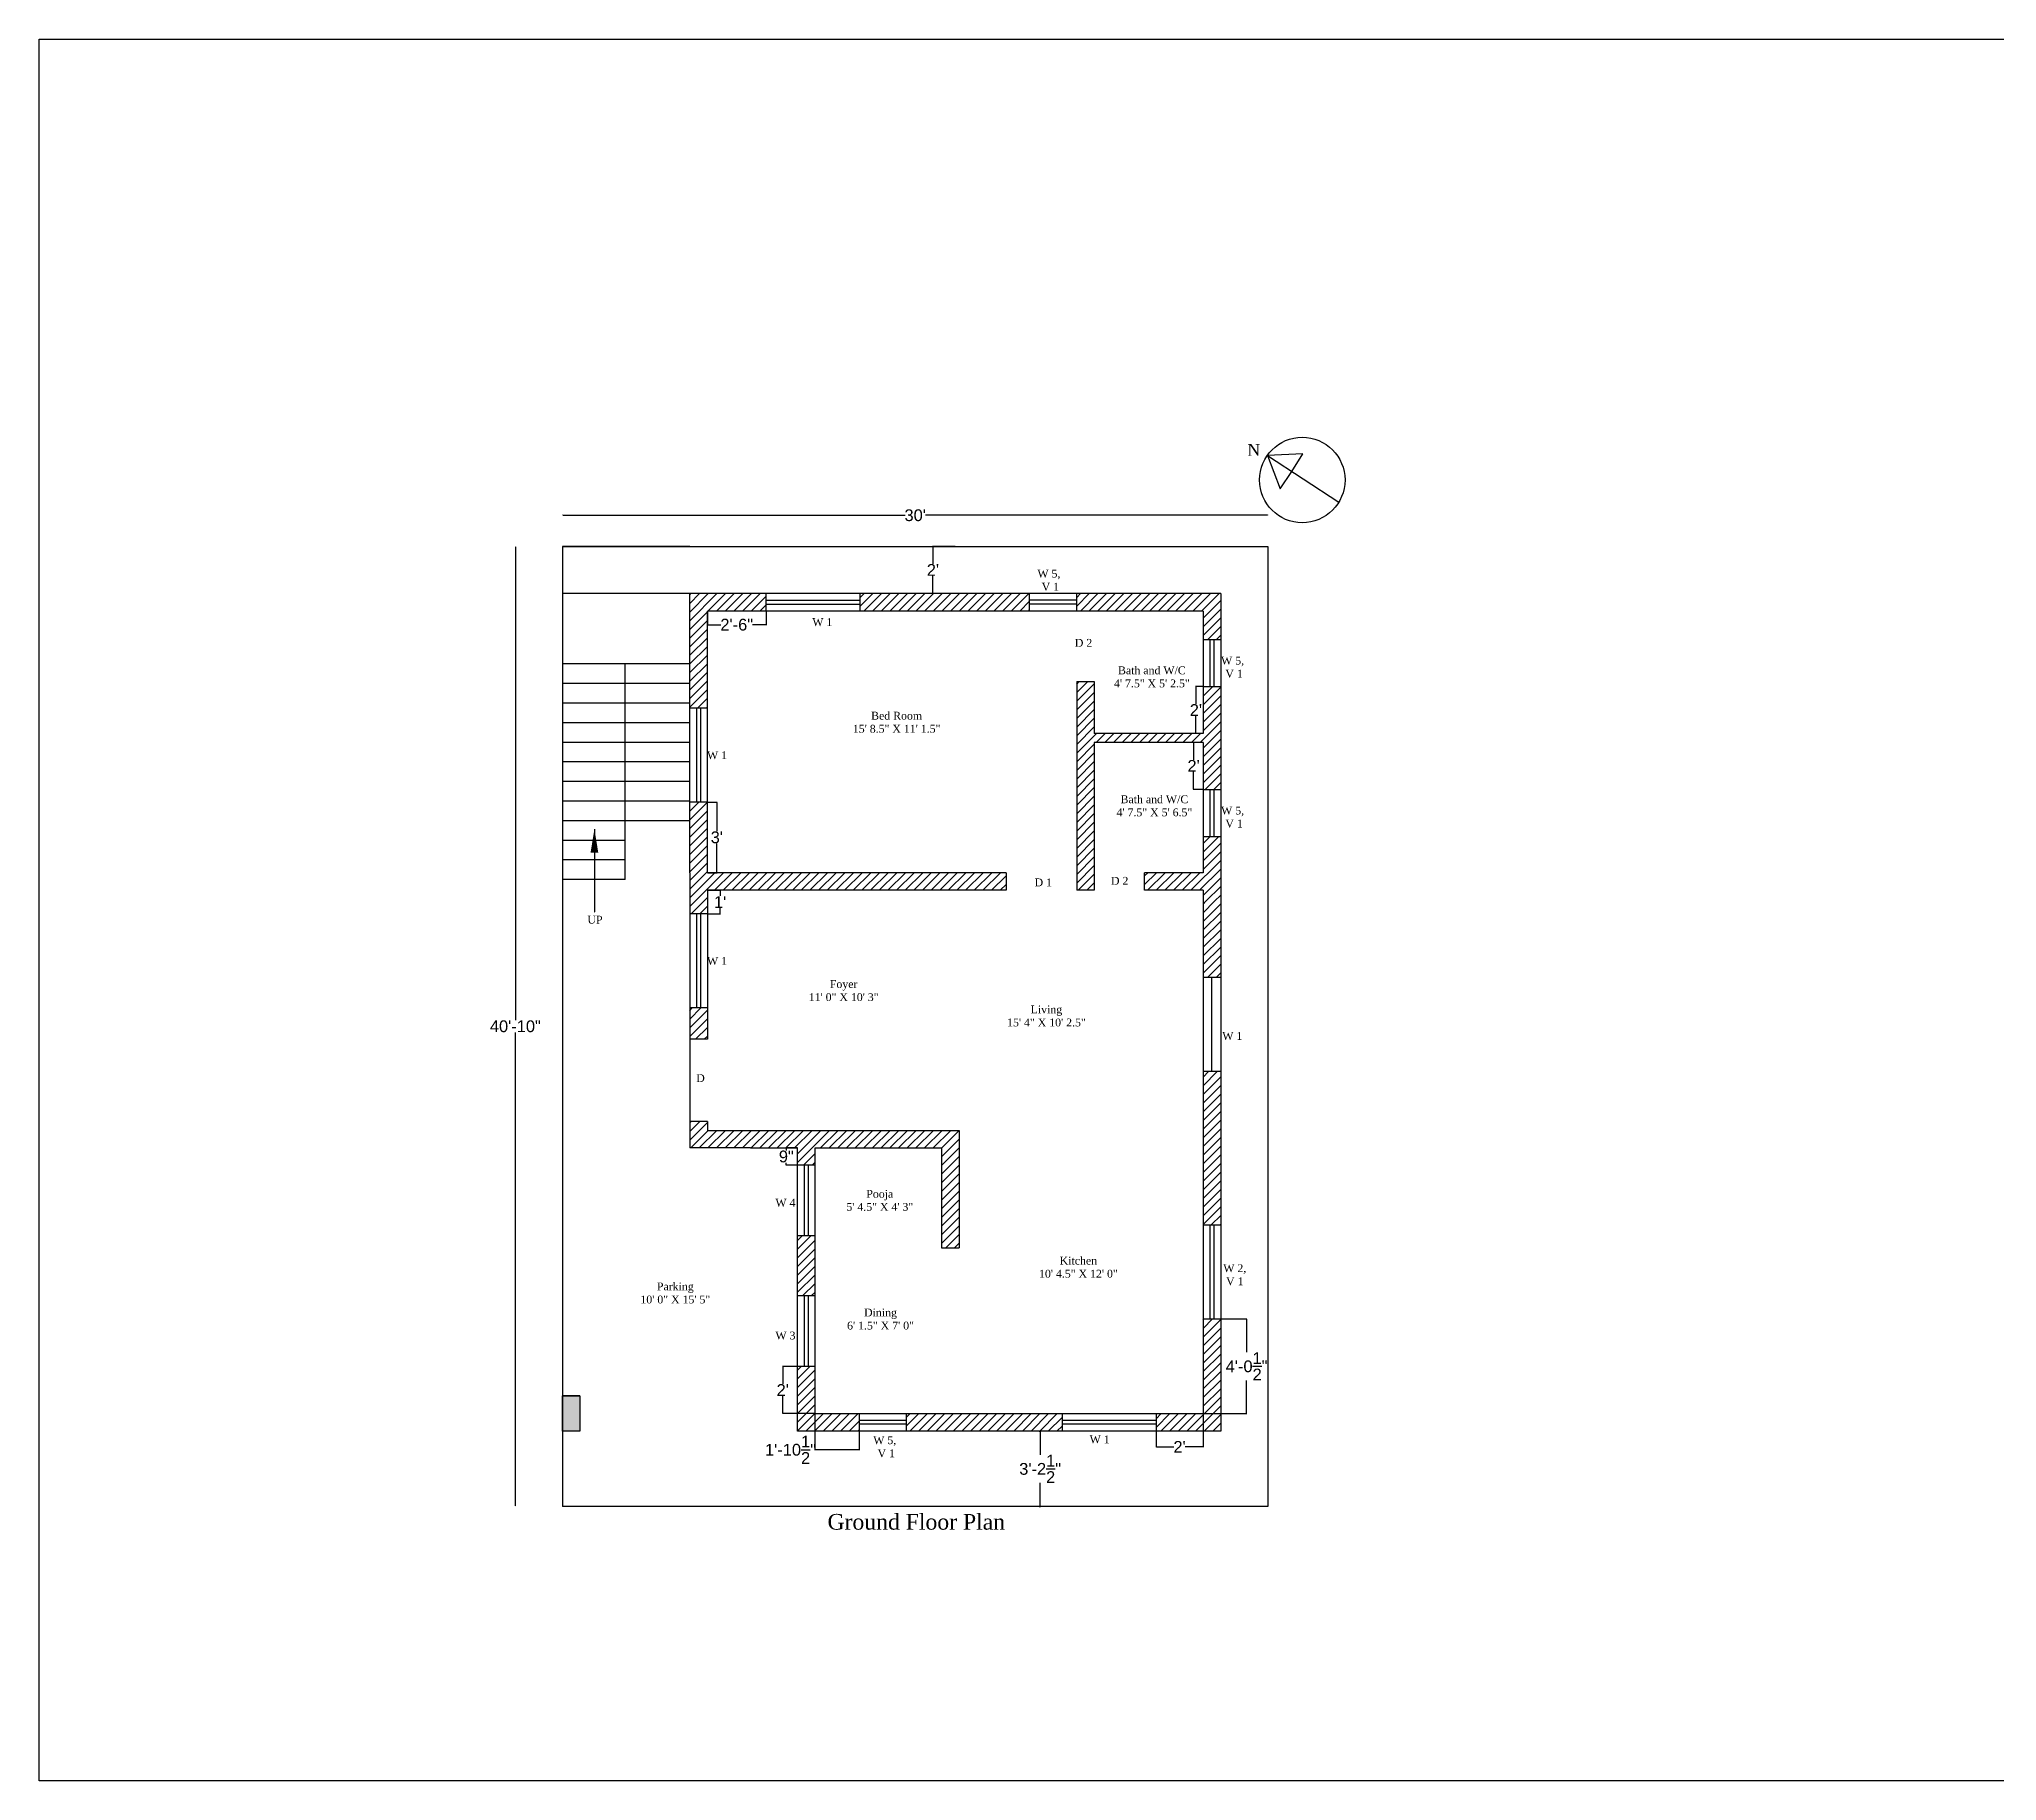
# Model space of a CAD drawing. Header units: inches. Extents: x 2686 to 6386, y -836 to 53.
# Drawn here: x 2686 to 3686, y -836 to 53 of the extents above; entities that cross this region are included whole.
import ezdxf

# ---------------------------------------------------------------- set-up
doc = ezdxf.new("R2010")
doc.units = ezdxf.units.IN
doc.header["$MEASUREMENT"] = 0
doc.layers.add('MH - Beam and slab layout', color=7, linetype='Continuous')
doc.styles.get("Standard").update_dxf_attribs({"font": 'arial.ttf'})
doc.dimstyles.get("Standard").update_dxf_attribs({"dimtxt": 6, "dimasz": 0.18, "dimexe": 0.18, "dimexo": 0.0625, "dimgap": 0.09, "dimtad": 0, "dimtih": 1, "dimtoh": 1, "dimdec": 1, "dimzin": 0, "dimdsep": 46, "dimlunit": 4, "dimtxsty": 'Standard', "dimcen": 0.09, "dimadec": 0, "dimazin": 0, "dimtfac": 1, "dimtdec": 1, "dimtofl": 0, "dimtmove": 0, "dimatfit": 3, "dimfxl": 1, "dimtolj": 1, "dimtzin": 0, "dimarcsym": 0})
pattern_1 = [(45, (0, -63.08), (-2.2097087, 2.2097087), [])]

# ---------------------------------------------------------------- blocks, each defined once
blk = doc.blocks.new('*D147')
at = {"color": 0, "lineweight": -2}
for p, q in [((3196.91, -657.83), (3197.53, -657.83)), ((3197.35, -658.01), (3197.35, -669.91)), ((3197.35, -696.15), (3197.35, -684.24)), ((3196.91, -696.33), (3197.53, -696.33))]:
    blk.add_line(p, q, dxfattribs=at)
at = {"color": 0}
for points in [[(3197.38, -658.01), (3197.32, -658.01), (3197.35, -657.83)], [(3197.32, -696.15), (3197.38, -696.15), (3197.35, -696.33)]]:
    blk.add_solid(points, dxfattribs=at)
at = {"layer": 'Defpoints', "color": 0}
for p in [(3196.85, -657.83), (3196.85, -696.33), (3197.35, -696.33)]:
    blk.add_point(p, dxfattribs=at)
at = {"color": 0, "insert": (3197.35, -677.08), "char_height": 6, "attachment_point": 5}
blk.add_mtext('\\A1;3\'-2{\\H1.000000x;\\S1/2;}"', dxfattribs=at)
blk = doc.blocks.new('*D149')
at = {"color": 0, "lineweight": -2}
for p, q in [((3153.94, -206.33), (3142.45, -206.33)), ((3142.63, -206.51), (3142.63, -215.23)), ((3142.63, -230.15), (3142.63, -221.43)), ((3153.94, -230.33), (3142.45, -230.33))]:
    blk.add_line(p, q, dxfattribs=at)
at = {"color": 0}
for points in [[(3142.66, -206.51), (3142.6, -206.51), (3142.63, -206.33)], [(3142.6, -230.15), (3142.66, -230.15), (3142.63, -230.33)]]:
    blk.add_solid(points, dxfattribs=at)
at = {"layer": 'Defpoints', "color": 0}
for p in [(3142.63, -206.33), (3154, -206.33), (3154, -230.33)]:
    blk.add_point(p, dxfattribs=at)
at = {"color": 0, "insert": (3142.63, -218.33), "char_height": 6, "attachment_point": 5}
blk.add_mtext("\\A1;2'", dxfattribs=at)
blk = doc.blocks.new('*D150')
at = {"color": 0, "lineweight": -2}
for p, q in [((2953.68, -190.41), (2953.68, -190.27)), ((2953.86, -190.45), (3128.42, -190.45)), ((3313.32, -190.45), (3138.76, -190.45)), ((3313.5, -190.38), (3313.5, -190.27))]:
    blk.add_line(p, q, dxfattribs=at)
at = {"color": 0}
for points in [[(2953.86, -190.42), (2953.86, -190.48), (2953.68, -190.45)], [(3313.32, -190.48), (3313.32, -190.42), (3313.5, -190.45)]]:
    blk.add_solid(points, dxfattribs=at)
at = {"layer": 'Defpoints', "color": 0}
for p in [(2953.68, -190.48), (3313.5, -190.45), (3313.5, -190.45)]:
    blk.add_point(p, dxfattribs=at)
at = {"color": 0, "insert": (3133.59, -190.45), "char_height": 6, "attachment_point": 5}
blk.add_mtext("\\A1;30'", dxfattribs=at)
blk = doc.blocks.new('*D151')
at = {"color": 0, "lineweight": -2}
for p, q in [((2929.47, -206.33), (2929.35, -206.33)), ((2929.53, -206.51), (2929.53, -448.09)), ((2929.53, -695.97), (2929.53, -454.39)), ((2929.5, -696.15), (2929.35, -696.15))]:
    blk.add_line(p, q, dxfattribs=at)
at = {"color": 0}
for points in [[(2929.56, -206.51), (2929.5, -206.51), (2929.53, -206.33)], [(2929.5, -695.97), (2929.56, -695.97), (2929.53, -696.15)]]:
    blk.add_solid(points, dxfattribs=at)
at = {"layer": 'Defpoints', "color": 0}
for p in [(2929.53, -206.33), (2929.53, -696.15), (2929.56, -696.15)]:
    blk.add_point(p, dxfattribs=at)
at = {"color": 0, "insert": (2929.53, -451.24), "char_height": 6, "attachment_point": 5}
blk.add_mtext('\\A1;40\'-10"', dxfattribs=at)
blk = doc.blocks.new('*D154')
at = {"color": 0, "lineweight": -2}
for p, q in [((3027.5, -239.39), (3027.5, -246.47)), ((3057.5, -239.39), (3057.5, -246.47)), ((3027.68, -246.29), (3034.39, -246.29)), ((3057.32, -246.29), (3050.61, -246.29))]:
    blk.add_line(p, q, dxfattribs=at)
at = {"color": 0}
for points in [[(3027.68, -246.26), (3027.68, -246.32), (3027.5, -246.29)], [(3057.32, -246.32), (3057.32, -246.26), (3057.5, -246.29)]]:
    blk.add_solid(points, dxfattribs=at)
at = {"layer": 'Defpoints', "color": 0}
for p in [(3027.5, -239.33), (3057.5, -239.33), (3027.5, -246.29)]:
    blk.add_point(p, dxfattribs=at)
at = {"color": 0, "insert": (3042.5, -246.29), "char_height": 6, "attachment_point": 5}
blk.add_mtext('\\A1;2\'-6"', dxfattribs=at)
blk = doc.blocks.new('*D155')
at = {"color": 0, "lineweight": -2}
for p, q in [((3027.56, -336.83), (3032.53, -336.83)), ((3032.35, -337.01), (3032.35, -351.68)), ((3032.35, -372.65), (3032.35, -357.98)), ((3027.56, -372.83), (3032.53, -372.83))]:
    blk.add_line(p, q, dxfattribs=at)
at = {"color": 0}
for points in [[(3032.38, -337.01), (3032.32, -337.01), (3032.35, -336.83)], [(3032.32, -372.65), (3032.38, -372.65), (3032.35, -372.83)]]:
    blk.add_solid(points, dxfattribs=at)
at = {"layer": 'Defpoints', "color": 0}
for p in [(3027.5, -336.83), (3032.35, -336.83), (3027.5, -372.83)]:
    blk.add_point(p, dxfattribs=at)
at = {"color": 0, "insert": (3032.35, -354.83), "char_height": 6, "attachment_point": 5}
blk.add_mtext("\\A1;3'", dxfattribs=at)
blk = doc.blocks.new('*D156')
at = {"color": 0, "lineweight": -2}
for p, q in [((3027.56, -381.83), (3034.17, -381.83)), ((3033.99, -382.01), (3033.99, -384.73)), ((3027.56, -393.83), (3034.17, -393.83)), ((3033.99, -393.65), (3033.99, -390.93))]:
    blk.add_line(p, q, dxfattribs=at)
at = {"color": 0}
for points in [[(3034.02, -382.01), (3033.96, -382.01), (3033.99, -381.83)], [(3033.96, -393.65), (3034.02, -393.65), (3033.99, -393.83)]]:
    blk.add_solid(points, dxfattribs=at)
at = {"layer": 'Defpoints', "color": 0}
for p in [(3027.5, -381.83), (3027.5, -393.83), (3033.99, -393.83)]:
    blk.add_point(p, dxfattribs=at)
at = {"color": 0, "insert": (3033.99, -387.83), "char_height": 6, "attachment_point": 5}
blk.add_mtext("\\A1;1'", dxfattribs=at)
blk = doc.blocks.new('*D158')
at = {"color": 0, "lineweight": -2}
for p, q in [((3073.44, -513.33), (3067.63, -513.33)), ((3067.81, -513.51), (3067.81, -514.55)), ((3073.44, -522.08), (3067.63, -522.08)), ((3067.81, -521.9), (3067.81, -520.86))]:
    blk.add_line(p, q, dxfattribs=at)
at = {"color": 0}
for points in [[(3067.84, -513.51), (3067.78, -513.51), (3067.81, -513.33)], [(3067.78, -521.9), (3067.84, -521.9), (3067.81, -522.08)]]:
    blk.add_solid(points, dxfattribs=at)
at = {"layer": 'Defpoints', "color": 0}
for p in [(3067.81, -513.33), (3073.5, -513.33), (3073.5, -522.08)]:
    blk.add_point(p, dxfattribs=at)
at = {"color": 0, "insert": (3067.81, -517.7), "char_height": 6, "attachment_point": 5}
blk.add_mtext('\\A1;9"', dxfattribs=at)
blk = doc.blocks.new('*D159')
at = {"color": 0, "lineweight": -2}
for p, q in [((3082.44, -624.83), (3065.79, -624.83)), ((3065.97, -625.01), (3065.97, -633.73)), ((3082.44, -648.83), (3065.79, -648.83)), ((3065.97, -648.65), (3065.97, -639.93))]:
    blk.add_line(p, q, dxfattribs=at)
at = {"color": 0}
for points in [[(3066, -625.01), (3065.94, -625.01), (3065.97, -624.83)], [(3065.94, -648.65), (3066, -648.65), (3065.97, -648.83)]]:
    blk.add_solid(points, dxfattribs=at)
at = {"layer": 'Defpoints', "color": 0}
for p in [(3082.5, -624.83), (3065.97, -648.83), (3082.5, -648.83)]:
    blk.add_point(p, dxfattribs=at)
at = {"color": 0, "insert": (3065.97, -636.83), "char_height": 6, "attachment_point": 5}
blk.add_mtext("\\A1;2'", dxfattribs=at)
blk = doc.blocks.new('*D160')
at = {"color": 0, "lineweight": -2}
for p, q in [((3082.44, -648.89), (3082.44, -667.5)), ((3105, -648.89), (3105, -667.5)), ((3082.44, -667.32), (3082.26, -667.32)), ((3104.82, -667.32), (3082.62, -667.32))]:
    blk.add_line(p, q, dxfattribs=at)
at = {"color": 0}
for points in [[(3082.62, -667.29), (3082.62, -667.35), (3082.44, -667.32)], [(3104.82, -667.35), (3104.82, -667.29), (3105, -667.32)]]:
    blk.add_solid(points, dxfattribs=at)
at = {"layer": 'Defpoints', "color": 0}
for p in [(3082.44, -648.83), (3105, -648.83), (3082.44, -667.32)]:
    blk.add_point(p, dxfattribs=at)
at = {"color": 0, "insert": (3069.95, -667.32), "char_height": 6, "attachment_point": 5}
blk.add_mtext('\\A1;1\'-10{\\H1.000000x;\\S1/2;}"', dxfattribs=at)
blk = doc.blocks.new('*D161')
at = {"color": 0, "lineweight": -2}
for p, q in [((3256.5, -648.89), (3256.5, -666.03)), ((3280.5, -648.89), (3280.5, -666.03)), ((3256.68, -665.85), (3265.6, -665.85)), ((3280.32, -665.85), (3271.4, -665.85))]:
    blk.add_line(p, q, dxfattribs=at)
at = {"color": 0}
for points in [[(3256.68, -665.82), (3256.68, -665.88), (3256.5, -665.85)], [(3280.32, -665.88), (3280.32, -665.82), (3280.5, -665.85)]]:
    blk.add_solid(points, dxfattribs=at)
at = {"layer": 'Defpoints', "color": 0}
for p in [(3256.5, -648.83), (3280.5, -648.83), (3256.5, -665.85)]:
    blk.add_point(p, dxfattribs=at)
at = {"color": 0, "insert": (3268.5, -665.85), "char_height": 6, "attachment_point": 5}
blk.add_mtext("\\A1;2'", dxfattribs=at)
blk = doc.blocks.new('*D162')
at = {"color": 0, "lineweight": -2}
for p, q in [((3280.56, -600.58), (3302.91, -600.58)), ((3302.73, -600.76), (3302.73, -617.57)), ((3302.73, -648.71), (3302.73, -631.9)), ((3280.56, -648.89), (3302.91, -648.89))]:
    blk.add_line(p, q, dxfattribs=at)
at = {"color": 0}
for points in [[(3302.76, -600.76), (3302.7, -600.76), (3302.73, -600.58)], [(3302.7, -648.71), (3302.76, -648.71), (3302.73, -648.89)]]:
    blk.add_solid(points, dxfattribs=at)
at = {"layer": 'Defpoints', "color": 0}
for p in [(3280.5, -600.58), (3302.73, -600.58), (3280.5, -648.89)]:
    blk.add_point(p, dxfattribs=at)
at = {"color": 0, "insert": (3302.73, -624.74), "char_height": 6, "attachment_point": 5}
blk.add_mtext('\\A1;4\'-0{\\H1.000000x;\\S1/2;}"', dxfattribs=at)
blk = doc.blocks.new('*D165')
at = {"color": 0, "lineweight": -2}
for p, q in [((3280.44, -277.83), (3276.67, -277.83)), ((3276.85, -278.01), (3276.85, -286.73)), ((3276.85, -301.65), (3276.85, -292.93)), ((3280.44, -301.83), (3276.67, -301.83))]:
    blk.add_line(p, q, dxfattribs=at)
at = {"color": 0}
for points in [[(3276.88, -278.01), (3276.82, -278.01), (3276.85, -277.83)], [(3276.82, -301.65), (3276.88, -301.65), (3276.85, -301.83)]]:
    blk.add_solid(points, dxfattribs=at)
at = {"layer": 'Defpoints', "color": 0}
for p in [(3276.85, -277.83), (3280.5, -277.83), (3280.5, -301.83)]:
    blk.add_point(p, dxfattribs=at)
at = {"color": 0, "insert": (3276.85, -289.83), "char_height": 6, "attachment_point": 5}
blk.add_mtext("\\A1;2'", dxfattribs=at)
blk = doc.blocks.new('*D167')
at = {"color": 0, "lineweight": -2}
for p, q in [((3280.44, -306.33), (3275.49, -306.33)), ((3275.67, -306.51), (3275.67, -315.23)), ((3275.67, -330.15), (3275.67, -321.43)), ((3280.44, -330.33), (3275.49, -330.33))]:
    blk.add_line(p, q, dxfattribs=at)
at = {"color": 0}
for points in [[(3275.7, -306.51), (3275.64, -306.51), (3275.67, -306.33)], [(3275.64, -330.15), (3275.7, -330.15), (3275.67, -330.33)]]:
    blk.add_solid(points, dxfattribs=at)
at = {"layer": 'Defpoints', "color": 0}
for p in [(3280.5, -306.33), (3275.67, -330.33), (3280.5, -330.33)]:
    blk.add_point(p, dxfattribs=at)
at = {"color": 0, "insert": (3275.67, -318.33), "char_height": 6, "attachment_point": 5}
blk.add_mtext("\\A1;2'", dxfattribs=at)

msp = doc.modelspace()

# ---------------------------------------------------------------- hatches: boundary and pattern name
h = msp.add_hatch()
h.set_pattern_fill('ANSI31', color=256, scale=25, style=0)
h.paths.add_polyline_path([(3138.32, -150.74), (3146.93, -150.74), (3146.93, -159.76), (3138.32, -159.76)], flags=9)
h = msp.add_hatch()
h.set_pattern_fill('ANSI31', color=256, scale=25)
h.set_pattern_definition([(45, (0, -63.08), (-2.2097087, 2.2097087), [])])
h.paths.add_polyline_path([(3057.5, -235.83), (3057.5, -233.83), (3057.5, -230.33), (3018.5, -230.33), (3018.5, -242.33), (3018.5, -252.33), (3018.5, -262.33), (3018.5, -272.33), (3018.5, -282.33), (3018.5, -288.83), (3022, -288.83), (3024, -288.83), (3027.5, -288.83), (3027.5, -239.33), (3057.5, -239.33)])
h = msp.add_hatch()
h.set_pattern_fill('ANSI31', color=256, scale=25, style=0)
h.set_pattern_definition(pattern_1)
h.paths.add_polyline_path([(3192, -235.83), (3192, -233.83), (3192, -230.33), (3105.5, -230.33), (3105.5, -233.83), (3105.5, -235.83), (3105.5, -239.33), (3192, -239.33)])
h = msp.add_hatch()
h.set_pattern_fill('ANSI31', color=256, scale=25, style=0)
h.set_pattern_definition(pattern_1)
h.paths.add_polyline_path([(3289.5, -253.83), (3289.5, -230.33), (3289.5, -230.33), (3289.5, -230.33), (3216, -230.33), (3216, -233.83), (3216, -235.83), (3216, -239.33), (3280.5, -239.33), (3280.5, -253.83), (3284, -253.83), (3286, -253.83)])
h = msp.add_hatch()
h.set_pattern_fill('ANSI31', color=256, scale=25, style=0)
h.set_pattern_definition(pattern_1)
h.paths.add_polyline_path([(3289.5, -306.33), (3289.5, -277.83), (3286, -277.83), (3284, -277.83), (3280.5, -277.83), (3280.5, -301.83), (3225, -301.83), (3225, -275.33), (3216, -275.33), (3216, -381.83), (3225, -381.83), (3225, -306.33), (3280.5, -306.33)])
h.paths.add_polyline_path([(3289.5, -330.33), (3289.5, -306.33), (3280.5, -306.33), (3280.5, -330.33), (3284, -330.33), (3286, -330.33)])
h = msp.add_hatch()
h.set_pattern_fill('ANSI31', color=256, scale=25)
h.paths.add_polyline_path([(3175.56, -311.71), (3185.43, -311.71), (3185.43, -317.71), (3175.56, -317.71)], flags=9)
h = msp.add_hatch()
h.set_pattern_fill('ANSI31', color=256, scale=25, style=0)
h.paths.add_polyline_path([(3214.55, -310.9), (3224.9, -310.9), (3224.9, -316.9), (3214.55, -316.9)], flags=9)
h = msp.add_hatch()
h.set_pattern_fill('ANSI31', color=256, scale=25, style=0)
h.set_pattern_definition(pattern_1)
h.paths.add_polyline_path([(3180, -381.83), (3180, -372.83), (3027.5, -372.83), (3027.5, -336.83), (3024, -336.83), (3022, -336.83), (3018.5, -336.83), (3018.5, -342.33), (3018.5, -372.83), (3018.5, -393.83), (3022, -393.83), (3024, -393.83), (3027.5, -393.83), (3027.5, -381.83)])
h = msp.add_hatch()
h.set_pattern_fill('ANSI31', color=256, scale=25, style=0)
h.set_pattern_definition(pattern_1)
h.paths.add_polyline_path([(3289.5, -387.4), (3289.5, -354.33), (3286, -354.33), (3284, -354.33), (3280.5, -354.33), (3280.5, -372.83), (3250.62, -372.83), (3250.62, -381.83), (3280.5, -381.83), (3280.5, -387.4)])
h = msp.add_hatch()
h.set_pattern_fill('ANSI31', color=256, scale=25, style=0)
h.set_pattern_definition(pattern_1)
h.paths.add_polyline_path([(3289.5, -426.37), (3289.5, -387.4), (3280.5, -387.4), (3280.5, -426.37), (3285, -426.37)])
h = msp.add_hatch()
h.set_pattern_fill('ANSI31', color=256, scale=25, style=0)
h.set_pattern_definition(pattern_1)
h.paths.add_polyline_path([(3027.5, -457.83), (3027.5, -441.83), (3024, -441.83), (3022, -441.83), (3018.5, -441.83), (3018.5, -450.83), (3018.5, -457.83)])
h = msp.add_hatch()
h.set_pattern_fill('ANSI31', color=256, scale=25, style=0)
h.set_pattern_definition(pattern_1)
h.paths.add_polyline_path([(3289.5, -552.58), (3289.5, -474.37), (3285, -474.37), (3280.5, -474.37), (3280.5, -552.58), (3284, -552.58), (3286, -552.58)])
h = msp.add_hatch()
h.set_pattern_fill('ANSI31', color=256, scale=25, style=0)
h.set_pattern_definition(pattern_1)
h.paths.add_polyline_path([(3156, -564.33), (3156, -504.33), (3027.5, -504.33), (3027.5, -499.83), (3018.5, -499.83), (3018.5, -513.33), (3018.5, -513.33), (3018.5, -513.33), (3049.5, -513.33), (3073.5, -513.33), (3073.5, -513.33), (3073.5, -513.33), (3073.44, -522.08), (3077, -522.08), (3079, -522.08), (3082.5, -522.08), (3082.5, -513.33), (3147, -513.33), (3147, -564.33)])
h = msp.add_hatch()
h.set_pattern_fill('ANSI31', color=256, scale=25)
h.set_pattern_definition(pattern_1)
h.paths.add_polyline_path([(3082.5, -564.83), (3082.5, -558.08), (3079, -558.08), (3077, -558.08), (3073.5, -558.08), (3073.5, -564.83), (3073.5, -588.83), (3077, -588.83), (3079, -588.83), (3082.5, -588.83)])
h = msp.add_hatch()
h.set_pattern_fill('ANSI31', color=256, scale=25, style=0)
h.paths.add_polyline_path([(3185.68, -605.42), (3209.02, -605.42), (3209.02, -622.57), (3185.68, -622.57)], flags=9)
h = msp.add_hatch()
h.set_pattern_fill('ANSI31', color=256, scale=25, style=0)
h.set_pattern_definition(pattern_1)
h.paths.add_polyline_path([(3289.5, -657.83), (3289.5, -657.83), (3289.5, -600.58), (3286, -600.58), (3284, -600.58), (3280.5, -600.58), (3280.5, -648.83), (3256.5, -648.83), (3256.5, -652.33), (3256.5, -654.33), (3256.5, -657.83)])
h = msp.add_hatch()
h.set_pattern_fill('ANSI31', color=256, scale=25, style=0)
h.set_pattern_definition(pattern_1)
h.paths.add_polyline_path([(3105, -654.33), (3105, -652.33), (3105, -648.83), (3082.5, -648.83), (3082.5, -624.83), (3079, -624.83), (3077, -624.83), (3073.5, -624.83), (3073.5, -657.83), (3073.5, -657.83), (3073.5, -657.83), (3105, -657.83)])
msp.add_hatch(color=256).paths.add_polyline_path([(2953.5, -639.83), (2962.5, -639.83), (2962.5, -657.83), (2953.5, -657.83)])
h = msp.add_hatch()
h.set_pattern_fill('ANSI31', color=256, scale=25, style=0)
h.set_pattern_definition(pattern_1)
h.paths.add_polyline_path([(3208.53, -654.33), (3208.53, -652.33), (3208.53, -648.83), (3129, -648.83), (3129, -652.33), (3129, -654.33), (3129, -657.83), (3208.53, -657.83)])

# ---------------------------------------------------------------- linework, layer by layer
for p, q in [((3331.49, -159.04), (3313.41, -159.95)), ((3325.75, -168.05), (3331.49, -159.04)), ((3313.41, -159.95), (3349.75, -183.78)), ((3313.41, -159.95), (3319.91, -176.95)), ((3319.91, -176.95), (3325.75, -168.05)), ((3018.5, -206.33), (2953.5, -206.33)), ((3018.5, -230.33), (2953.5, -230.33)), ((3057.5, -239.33), (3057.5, -230.33)), ((3057.5, -233.83), (3105.5, -233.83)), ((3057.5, -235.83), (3105.5, -235.83)), ((3105.5, -239.33), (3105.5, -230.33)), ((3192, -239.33), (3192, -230.33)), ((3216, -233.83), (3192, -233.83)), ((3216, -235.83), (3192, -235.83)), ((3216, -239.33), (3216, -230.33)), ((3280.5, -253.83), (3289.5, -253.83)), ((3284, -253.83), (3284, -277.83)), ((3286, -253.83), (3286, -277.83)), ((3018.5, -266.33), (2953.5, -266.33)), ((3018.5, -276.33), (2953.5, -276.33)), ((3280.5, -277.83), (3289.5, -277.83)), ((3018.5, -286.33), (2953.5, -286.33)), ((3027.5, -288.83), (3018.5, -288.83)), ((3022, -288.83), (3022, -336.83)), ((3024, -288.83), (3024, -336.83)), ((3018.5, -296.33), (2953.5, -296.33)), ((3018.5, -306.33), (2953.5, -306.33)), ((3018.5, -316.33), (2953.5, -316.33)), ((3018.5, -326.33), (2953.5, -326.33)), ((3018.5, -336.33), (2953.5, -336.33)), ((3027.5, -336.83), (3018.5, -336.83)), ((3280.5, -330.33), (3289.5, -330.33)), ((3284, -330.33), (3284, -354.33)), ((3286, -330.33), (3286, -354.33)), ((3018.5, -346.33), (2953.5, -346.33)), ((2985.5, -356.33), (2953.5, -356.33)), ((3280.5, -354.33), (3289.5, -354.33)), ((2985.5, -366.33), (2953.5, -366.33)), ((2985.5, -376.33), (2953.5, -376.33)), ((3018.5, -372.83), (3018.5, -450.83)), ((3027.5, -381.83), (3027.5, -457.83)), ((3027.5, -393.83), (3018.5, -393.83)), ((3022, -393.83), (3022, -441.83)), ((3024, -393.83), (3024, -441.83)), ((3027.5, -441.83), (3018.5, -441.83)), ((3018.5, -450.83), (3018.5, -513.33)), ((3027.5, -457.83), (3018.5, -457.83)), ((3027.5, -499.83), (3018.5, -499.83)), ((3027.5, -499.83), (3027.5, -504.33)), ((3049.5, -513.33), (3018.5, -513.33)), ((3082.5, -522.08), (3073.5, -522.08)), ((3077, -522.08), (3077, -558.08)), ((3079, -522.08), (3079, -558.08)), ((3082.5, -558.08), (3073.5, -558.08)), ((3280.5, -552.58), (3289.5, -552.58)), ((3284, -552.58), (3284, -600.58)), ((3286, -552.58), (3286, -600.58)), ((3082.5, -588.83), (3073.5, -588.83)), ((3077, -588.83), (3077, -624.83)), ((3079, -588.83), (3079, -624.83)), ((3280.5, -600.58), (3289.5, -600.58)), ((3082.5, -624.83), (3073.5, -624.83)), ((2962.5, -639.83), (2953.5, -639.83)), ((3105, -648.83), (3105, -657.83)), ((3129, -648.83), (3129, -657.83)), ((3208.53, -648.83), (3208.53, -657.83)), ((3256.5, -648.83), (3256.5, -657.83)), ((2962.5, -657.83), (2953.5, -657.83)), ((3129, -652.33), (3105, -652.33)), ((3129, -654.33), (3105, -654.33)), ((3256.5, -652.33), (3208.53, -652.33)), ((3256.5, -654.33), (3208.53, -654.33))]:
    msp.add_line(p, q)
for points in [[(2686.48, 52.52), (6385.81, 52.52), (6385.81, -836.28), (2686.48, -836.28)], [(2953.5, -639.83), (2962.5, -639.83), (2962.5, -657.83), (2953.5, -657.83)]]:
    msp.add_lwpolyline(points, close=True)
for points in [[(2953.5, -206.33), (3313.5, -206.33), (3313.5, -696.33)], [(2953.5, -206.33), (2953.5, -696.33)], [(3289.5, -230.33), (3018.5, -230.33)], [(3018.5, -372.83), (3018.5, -230.33)], [(3280.5, -239.33), (3027.5, -239.33)], [(3027.5, -372.83), (3027.5, -239.33)], [(3280.5, -239.33), (3280.5, -301.83)], [(3289.5, -230.33), (3289.5, -387.4)], [(2985.5, -376.33), (2985.5, -266.33)], [(3216, -275.33), (3216, -381.83)], [(3216, -275.33), (3225, -275.33)], [(3225, -275.33), (3225, -301.83)], [(3280.5, -301.83), (3225, -301.83)], [(3225, -306.33), (3225, -381.83)], [(3280.5, -306.33), (3225, -306.33)], [(3280.5, -306.33), (3280.5, -372.83)], [(3180, -372.83), (3027.5, -372.83)], [(3180, -372.83), (3180, -381.83)], [(3280.5, -372.83), (3250.62, -372.83)], [(3250.62, -381.83), (3250.62, -372.83)], [(3180, -381.83), (3027.5, -381.83)], [(3225, -381.83), (3216, -381.83)], [(3280.5, -381.83), (3250.62, -381.83)], [(3280.5, -381.83), (3280.5, -648.83)], [(3289.5, -387.4), (3289.5, -657.83)], [(3027.5, -504.33), (3156, -504.33)], [(3156, -504.33), (3156, -564.33)], [(3049.5, -513.33), (3073.5, -513.33)], [(3073.5, -564.83), (3073.5, -513.33)], [(3082.5, -564.83), (3082.5, -513.33)], [(3082.5, -513.33), (3147, -513.33)], [(3147, -513.33), (3147, -564.33)], [(3073.5, -657.83), (3073.5, -564.83)], [(3082.5, -648.83), (3082.5, -564.83)], [(3147, -564.33), (3156, -564.33)], [(2962.5, -639.83), (2962.5, -657.83)], [(3082.5, -648.83), (3280.5, -648.83)], [(3289.5, -657.83), (3073.5, -657.83)], [(3313.5, -696.33), (2953.5, -696.33)]]:
    msp.add_lwpolyline(points)
msp.add_circle((3331.14, -172.44), 21.8)
at = {"layer": 'MH - Beam and slab layout'}
for p, q in [((3289.5, -426.37), (3280.5, -426.37)), ((3285, -474.37), (3285, -426.37)), ((3289.5, -474.37), (3280.5, -474.37))]:
    msp.add_line(p, q, dxfattribs=at)

# ---------------------------------------------------------------- texts
at = {"attachment_point": 1}
for s, insert, char_height, width in [('\\pxqc;{\\fTimes New Roman|b0|i0|c0|p34;N}', (3283.97, -154.11), 6, 44.7873), ('\\pxqc;{\\fTimes New Roman|b0|i0|c0|p34;W 5,\\P\\pxqc; V 1}', (3188.86, -218.24), 4, 25.9155), ('\\pxqc;{\\fTimes New Roman|b0|i0|c0|p34;W 1}', (3079.6, -242.95), 4, 13.1774), ('\\pxqc;{\\fTimes New Roman|b0|i0|c0|p34;D 2}', (3197.1, -253.54), 4, 44.7873), ('\\pxqc;{\\fTimes New Roman|b0|i0|c0|p34;Bath and W/C\\P\\pxqc;4\' 7.5" X 5\' 2.5"}', (3231.98, -267.58), 4, 44.7873), ('\\pxqc;{\\fTimes New Roman|b0|i0|c0|p34;W 5,\\P\\pxqc; V 1}', (3282.62, -262.62), 4, 25.9155), ('\\pxqc;{\\fTimes New Roman|b0|i0|c0|p34;Bed Room\\P\\pxqc;15\' 8.5" X 11\' 1.5"}', (3101.71, -290.71), 4, 44.7873), ('\\pxqc;{\\fTimes New Roman|b0|i0|c0|p34;W 1}', (3025.88, -310.85), 4, 13.1774), ('\\pxqc;{\\fTimes New Roman|b0|i0|c0|p34;Bath and W/C\\P\\pxqc;4\' 7.5" X 5\' 6.5"}', (3233.27, -333.38), 4, 44.7873), ('\\pxqc;{\\fTimes New Roman|b0|i0|c0|p34;W 5,\\P\\pxqc; V 1}', (3282.62, -339.12), 4, 25.9155), ('\\pxqc;{\\fTimes New Roman|b0|i0|c0|p34;D 1}', (3176.56, -375.79), 4, 44.7873), ('\\pxqc;{\\fTimes New Roman|b0|i0|c0|p34;D 2}', (3215.55, -374.98), 4, 44.7873), ('\\pxqc;{\\fTimes New Roman|b0|i0|c0|p34;UP}', (2963.6, -394.81), 4, 13.1774), ('\\pxqc;{\\fTimes New Roman|b0|i0|c0|p34;W 1}', (3025.88, -415.85), 4, 13.1774), ('\\pxqc;{\\fTimes New Roman|b0|i0|c0|p34;Foyer\\P\\pxqc;11\' 0" X 10\' 3"}', (3077.44, -427.67), 4, 39.2477), ('\\pxqc;{\\fTimes New Roman|b0|i0|c0|p34;Living\\P\\pxqc;15\' 4" X 10\' 2.5"}', (3178.16, -440.61), 4, 44.7873), ('\\pxqc;{\\fTimes New Roman|b0|i0|c0|p34;W 1}', (3288.85, -454.14), 4, 13.1774), ('\\pxqc;{\\fTimes New Roman|b0|i0|c0|p34;D }', (3001.6, -475.67), 4, 44.7873), ('\\pxqc;{\\fTimes New Roman|b0|i0|c0|p34;W 4}', (3060.77, -539.27), 4, 13.1774), ('\\pxqc;{\\fTimes New Roman|b0|i0|c0|p34;Pooja\\P\\pxqc;5\' 4.5" X 4\' 3"}', (3095.88, -534.72), 4, 39.2477), ('\\pxqc;{\\fTimes New Roman|b0|i0|c0|p34;Kitchen\\P\\pxqc;10\' 4.5" X 12\' 0"}', (3194.47, -568.82), 4, 44.7873), ('\\pxqc;{\\fTimes New Roman|b0|i0|c0|p34;W 2,\\P\\pxqc;V 1}', (3282.7, -572.67), 4, 27.9871), ('\\pxqc;{\\fTimes New Roman|b0|i0|c0|p34;Parking\\P\\pxqc;10\' 0" X 15\' 5"\\P\\pxqc;}', (2988.76, -581.98), 4, 44.7873), ('\\pxqc;{\\fTimes New Roman|b0|i0|c0|p34;Dining\\P\\pxqc;6\' 1.5" X 7\' 0"}', (3093.48, -595.28), 4, 44.7873), ('\\pxqc;{\\fTimes New Roman|b0|i0|c0|p34;W 3}', (3060.77, -607.02), 4, 13.1774), ('\\pxqc;{\\fTimes New Roman|b0|i0|c0|p34;W 5,\\P\\pxqc; V 1}', (3105.1, -660.46), 4, 25.9155), ('\\pxqc;{\\fTimes New Roman|b0|i0|c0|p34;W 1}', (3221.14, -660.01), 4, 13.1774), ('\\pxqc;{\\fTimes New Roman|b0|i0|c0|p34;Ground Floor Plan}', (3074.6, -700.1), 8, 119.0718)]:
    msp.add_mtext(s, dxfattribs=dict(at, insert=insert, char_height=char_height, width=width))

# ---------------------------------------------------------------- dimensions: what is measured, and where the dimension line sits
for base, p1, p2, picture, middle in [((3313.5, -190.45), (2953.68, -190.48), (3313.5, -190.45), '*D150', (3133.59, -190.45)), ((3027.5, -246.29), (3057.5, -239.33), (3027.5, -239.33), '*D154', (3042.5, -246.29)), ((3082.44, -667.32), (3105, -648.83), (3082.44, -648.83), '*D160', (3069.95, -667.32)), ((3256.5, -665.85), (3280.5, -648.83), (3256.5, -648.83), '*D161', (3268.5, -665.85))]:
    dim = msp.add_linear_dim(base=base, p1=p1, p2=p2, dimstyle='Standard')
    dim.commit()
    dim.dimension.update_dxf_attribs({"geometry": picture, "text_midpoint": middle})
for base, p1, p2, picture, middle in [((2929.53, -696.15), (2929.53, -206.33), (2929.56, -696.15), '*D151', (2929.53, -451.24)), ((3142.63, -206.33), (3154, -230.33), (3154, -206.33), '*D149', (3142.63, -218.33)), ((3276.85, -277.83), (3280.5, -301.83), (3280.5, -277.83), '*D165', (3276.85, -289.83)), ((3275.67, -330.33), (3280.5, -306.33), (3280.5, -330.33), '*D167', (3275.67, -318.33)), ((3032.35, -336.83), (3027.5, -372.83), (3027.5, -336.83), '*D155', (3032.35, -354.83)), ((3033.99, -393.83), (3027.5, -381.83), (3027.5, -393.83), '*D156', (3033.99, -387.83)), ((3067.81318471, -513.32973117), (3073.50164593, -522.07973117), (3073.50164593, -513.32973117), '*D158', (3067.81318471, -517.70473117)), ((3302.73, -600.58), (3280.5, -648.89), (3280.5, -600.58), '*D162', (3302.73, -624.74)), ((3065.97, -648.83), (3082.5, -624.83), (3082.5, -648.83), '*D159', (3065.97, -636.83)), ((3197.35, -696.33), (3196.85, -657.83), (3196.85, -696.33), '*D147', (3197.35, -677.08))]:
    dim = msp.add_linear_dim(base=base, p1=p1, p2=p2, angle=90, dimstyle='Standard')
    dim.commit()
    dim.dimension.update_dxf_attribs({"geometry": picture, "text_midpoint": middle})

# ---------------------------------------------------------------- leaders
msp.add_leader([(2969.87, -350.6), (2969.87, -392.74), (2970.11, -392.74)], dimstyle='Standard', override={"dimasz": 12, "dimtad": 0})

doc.saveas('drawing.dxf')
